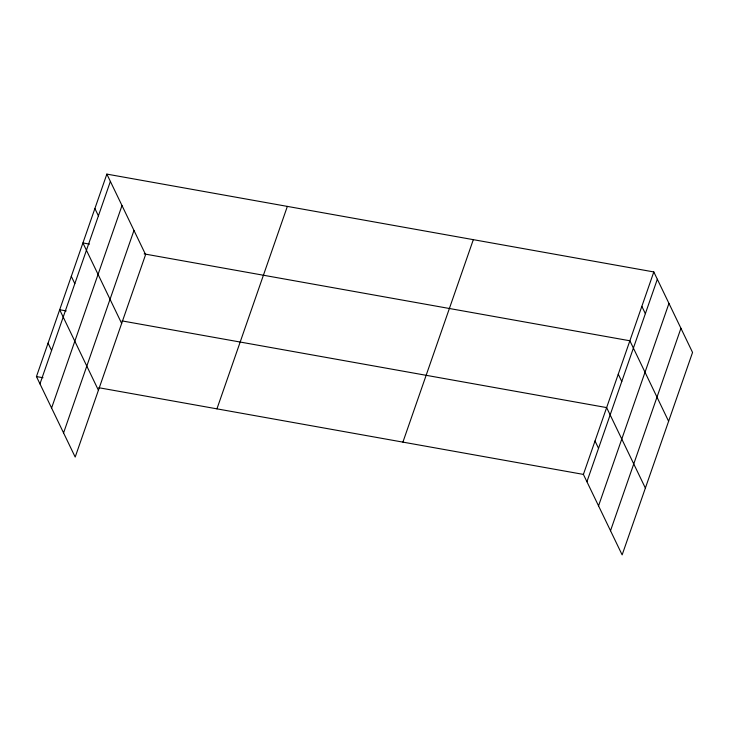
<?xml version="1.0" encoding="UTF-8"?>
<svg xmlns="http://www.w3.org/2000/svg" width="729" height="729" viewBox="0 0 729 729"><rect width="100%" height="100%" fill="white"/><g stroke="black" fill="none" stroke-linecap="round" stroke-linejoin="round"><path stroke-width="1.09" d="M106.862 174.113L145.6 254.594L75.187 457.056L36.45 376.565L106.862 174.113L653.813 271.944L692.55 352.435L622.138 554.887L583.4 474.406L653.813 271.944M39.967 383.873L110.38 181.421M51.586 408.03L121.998 205.569M63.569 432.908L133.972 230.446M216.941 408.851L287.354 206.398M402.909 442.12L473.321 239.659M586.918 481.714L657.33 279.253M598.545 505.862L668.958 303.401M610.519 530.739L680.932 328.287M89.485 244.124L82.924 242.948L121.661 323.43M144.178 253.902L629.874 340.78L668.611 421.271M66.248 310.928L59.687 309.761L98.424 390.243M122.035 320.906L606.637 407.593L645.375 488.075M36.45 376.565L43.011 377.74M98.807 387.719L583.4 474.406M641.848 306.362L645.365 313.67M618.256 374.187L621.773 381.495M595.019 440.999L598.536 448.308M94.888 208.53L98.406 215.839M71.305 276.355L74.823 283.663M48.068 343.159L51.586 350.476"/></g></svg>
